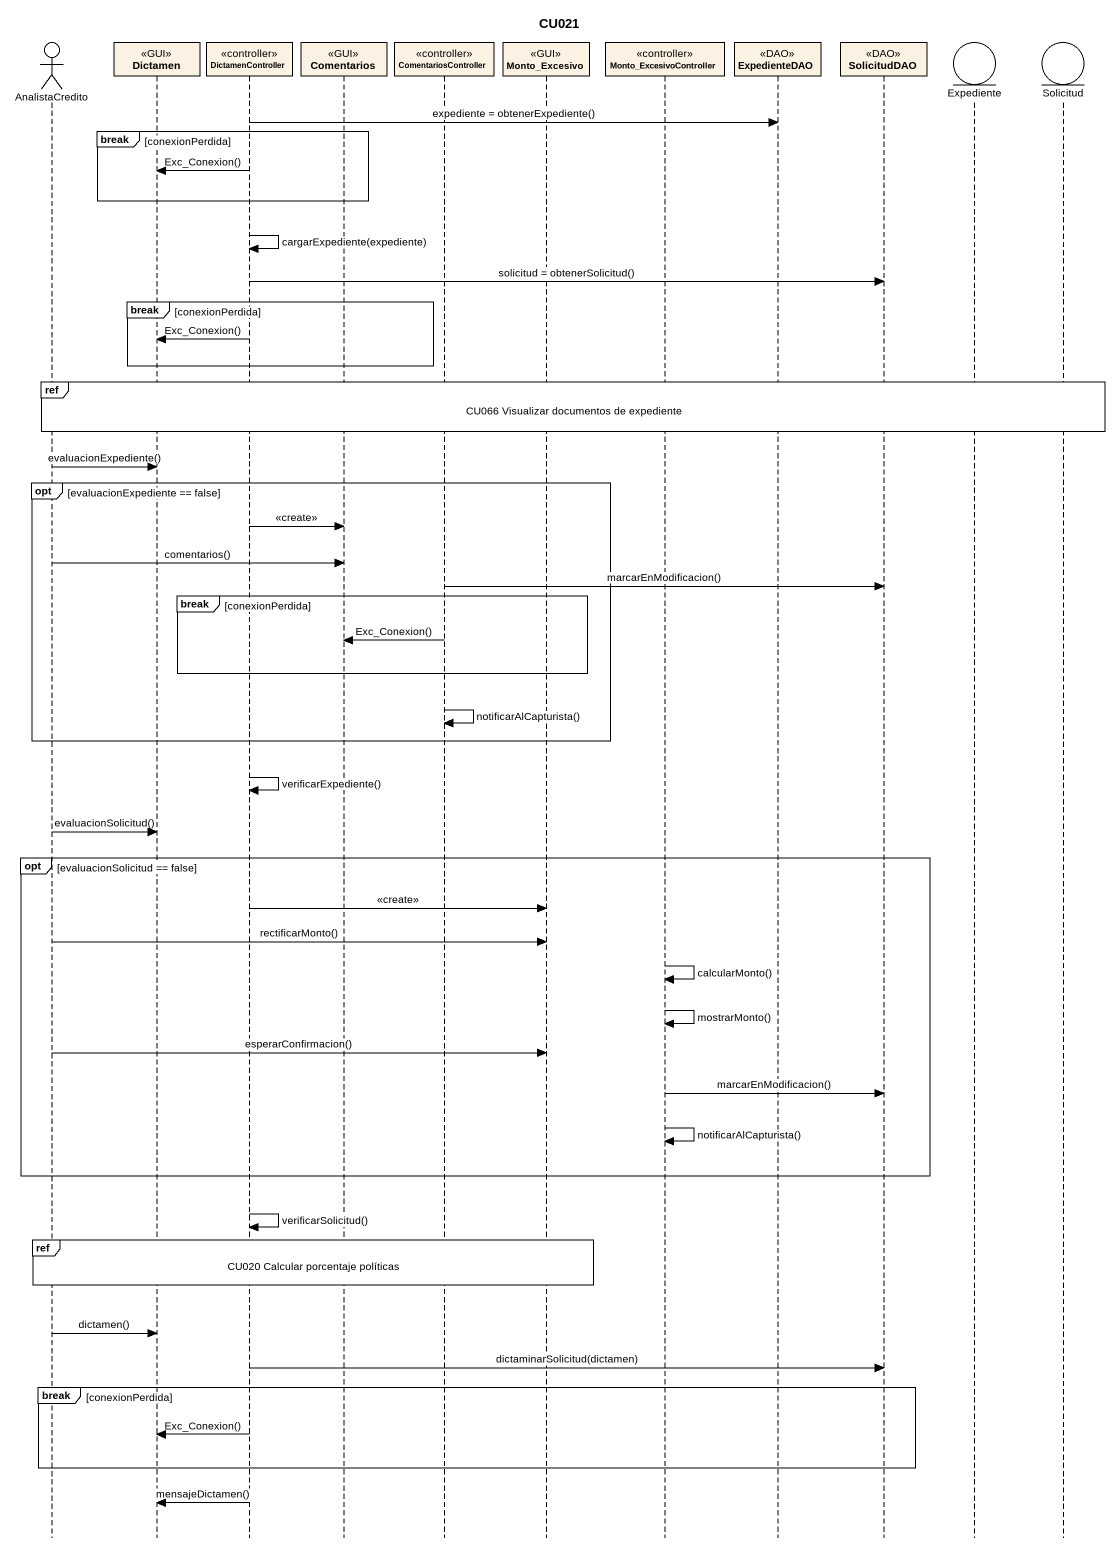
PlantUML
@startuml
title CU021
hide footbox
actor AnalistaCredito
participant Dictamen <<GUI>>
participant DictamenController <<controller>>
participant Comentarios <<GUI>>
participant ComentariosController <<controller>>
participant Monto_Excesivo <<GUI>>
participant Monto_ExcesivoController <<controller>>
participant ExpedienteDAO <<DAO>>
participant SolicitudDAO <<DAO>>
entity Expediente
entity Solicitud

DictamenController -> ExpedienteDAO : expediente = obtenerExpediente()
break conexionPerdida
  DictamenController -> Dictamen : Exc_Conexion()
end
DictamenController -> DictamenController : cargarExpediente(expediente)
DictamenController -> SolicitudDAO : solicitud = obtenerSolicitud()
break conexionPerdida
  DictamenController -> Dictamen : Exc_Conexion()
end
ref over AnalistaCredito, Dictamen, DictamenController, Comentarios, ComentariosController, Monto_Excesivo, Monto_ExcesivoController, ExpedienteDAO, SolicitudDAO, Expediente, Solicitud : CU066 Visualizar documentos de expediente
AnalistaCredito -> Dictamen : evaluacionExpediente()
opt evaluacionExpediente == false
  DictamenController -> Comentarios : <<create>>
  AnalistaCredito -> Comentarios : comentarios()
  ComentariosController -> SolicitudDAO : marcarEnModificacion()
  break conexionPerdida
    ComentariosController -> Comentarios : Exc_Conexion()
  end
  ComentariosController -> ComentariosController : notificarAlCapturista()
end
DictamenController -> DictamenController : verificarExpediente()
AnalistaCredito -> Dictamen : evaluacionSolicitud()
opt evaluacionSolicitud == false
  DictamenController -> Monto_Excesivo : <<create>>
  AnalistaCredito -> Monto_Excesivo : rectificarMonto()
  Monto_ExcesivoController -> Monto_ExcesivoController : calcularMonto()
  Monto_ExcesivoController -> Monto_ExcesivoController : mostrarMonto()
  AnalistaCredito -> Monto_Excesivo : esperarConfirmacion()
  Monto_ExcesivoController -> SolicitudDAO : marcarEnModificacion()
  Monto_ExcesivoController -> Monto_ExcesivoController : notificarAlCapturista()
end
DictamenController -> DictamenController : verificarSolicitud()
ref over AnalistaCredito, Dictamen, DictamenController, Comentarios, ComentariosController, Monto_Excesivo : CU020 Calcular porcentaje políticas
AnalistaCredito -> Dictamen : dictamen()
DictamenController -> SolicitudDAO : dictaminarSolicitud(dictamen)
break conexionPerdida
  DictamenController -> Dictamen : Exc_Conexion()
end
DictamenController -> Dictamen : mensajeDictamen()
@enduml
